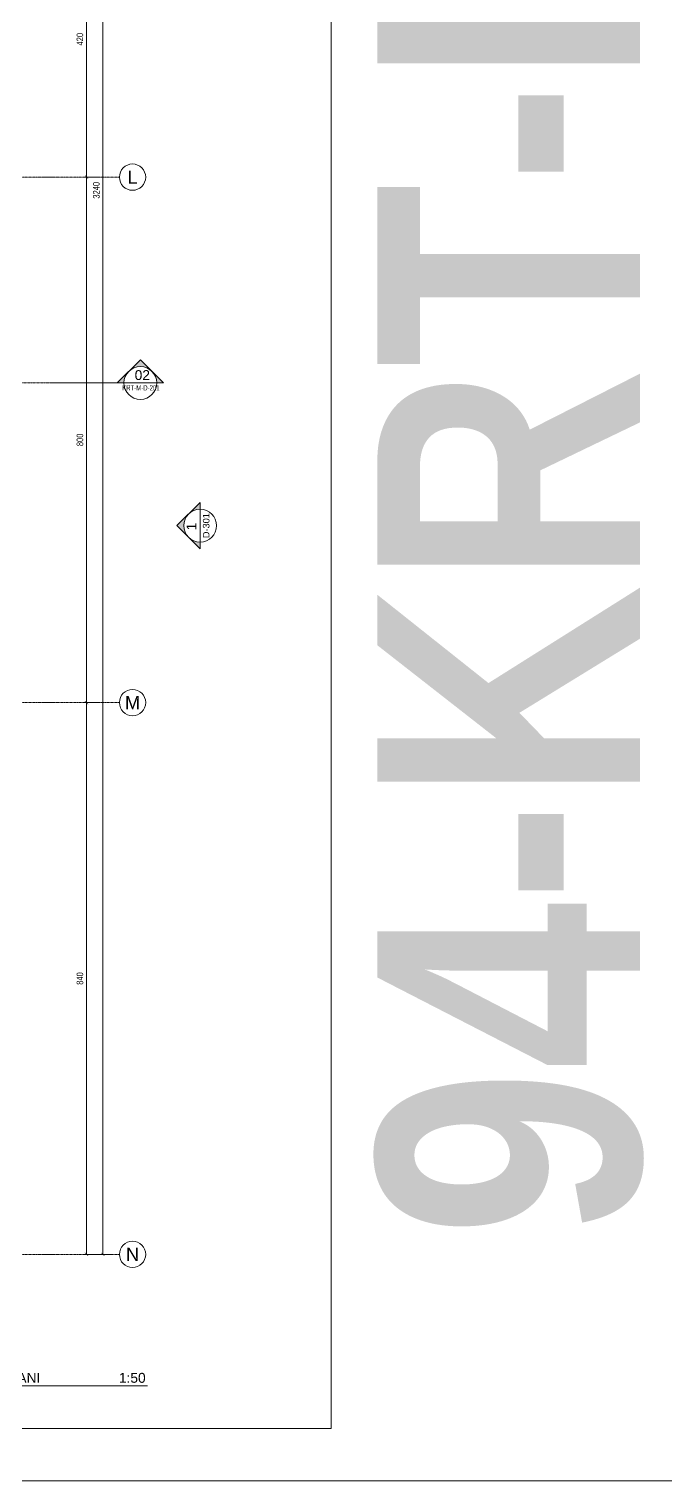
# Model space of a CAD drawing. Extents: x -1439 to 23780, y -1362 to 4476.
# Drawn here: x 16835 to 17803, y 0 to 2210 of the extents above; entities that cross this region are included whole.
import ezdxf
from ezdxf.enums import TextEntityAlignment as Align

# ---------------------------------------------------------------- set-up
doc = ezdxf.new("R2010")
doc.units = 0
doc.header["$MEASUREMENT"] = 0
doc.linetypes.add('Audi$0$DASHDOT2', pattern=[0.5, 0.25, -0.125, 0, -0.125])
doc.layers.get('0').update_dxf_attribs({"color": 9, "lineweight": 9})
doc.layers.get('Defpoints').update_dxf_attribs({"color": 9, "lineweight": 9})
for name, color, linetype, lineweight in [('40A', 9, 'Continuous', 9), ('Audi$0$21', 8, 'Continuous', 9), ('Audi$0$24', 8, 'Audi$0$DASHDOT2', 9), ('Audi$0$25', 8, 'Continuous', 9)]:
    doc.layers.add(name, color=color, linetype=linetype, lineweight=lineweight)
doc.layers.add('Audi$0$40A', color=8, linetype='Continuous', lineweight=9, plot=False)
doc.styles.add('Audi$0$Arial', font='arial.ttf', dxfattribs={"height": 2.5})
doc.styles.add('Audi$0$MuuM_TEXT-ITALIC', font='ARIALNI.TTF')
doc.styles.add('Audi$0$MuuM_TEXT-STANDART', font='ARIALN.TTF')
doc.styles.add('MuuM_TEXT-BOLD', font='ARIALNB.TTF')
doc.dimstyles.new('Audi$0$MuuM_DIM50', dxfattribs={"dimscale": 5, "dimtxt": 2, "dimasz": 1, "dimexe": 1, "dimexo": 1, "dimgap": 1, "dimtad": 1, "dimdec": 1, "dimrnd": 0.5, "dimdsep": 46, "dimtxsty": 'Audi$0$MuuM_TEXT-STANDART', "dimblk": 'Audi$0$_ArchTick', "dimcen": 0, "dimdle": 0.15, "dimclrd": 256, "dimclre": 256, "dimclrt": 256, "dimadec": 0, "dimazin": 0, "dimtfac": 5, "dimtdec": 1, "dimtix": 1, "dimtmove": 2, "dimatfit": 3, "dimldrblk": 'Audi$0$_Dot', "dimfxl": 3, "dimfxlon": 1, "dimtolj": 1, "dimlwd": -1, "dimlwe": -1, "dimarcsym": 0})

# ---------------------------------------------------------------- blocks, each defined once
blk = doc.blocks.new('Audi$0$0_drawinglabel')
blk.add_lwpolyline([(3, 0), (46.86, 0)])
blk.add_circle((0, 0), 3)
at = {"style": 'Audi$0$Arial'}
blk.add_attdef('CIZIMNO', text='', height=2.5, dxfattribs=at).set_placement((0, 0), align=Align.MIDDLE)
blk.add_attdef('CIZIMADI', text='', height=2, dxfattribs=at).set_placement((3.5, 0), align=Align.BOTTOM_LEFT)
blk.add_attdef('OLCEK', text='', height=2, dxfattribs=at).set_placement((46.46, 0), align=Align.BOTTOM_RIGHT)
at = {"style": 'Audi$0$MuuM_TEXT-ITALIC'}
blk.add_attdef('DRAWINGNAME', text='', height=2, dxfattribs=at).set_placement((3.5, -0.59), align=Align.TOP_LEFT)
blk.add_attdef('SCALE', text='', height=2, dxfattribs=at).set_placement((46.46, -0.59), align=Align.TOP_RIGHT)
blk = doc.blocks.new('Audi$0$0_exteriorelevation1')
h = blk.add_hatch(color=256)
h.dxf.hatch_style = 1
h.paths.add_polyline_path([(0, 7.07), (-3.54, 3.54, -0.414214), (3.54, 3.54)])
h = blk.add_hatch(color=256)
edge = h.paths.add_edge_path()
edge.add_arc((0, 0), 5, 135, 180)
edge.add_line((-5, 0), (-7.07, 0))
edge.add_line((-7.07, 0), (-3.54, 3.54))
edge = h.paths.add_edge_path()
edge.add_line((5, 0), (7.07, 0))
edge.add_line((7.07, 0), (3.54, 3.54))
edge.add_arc((0, 0), 5, 0, 45, ccw=False)
blk.add_lwpolyline([(7.07, 0), (0, 7.07), (-7.07, 0), (7.07, 0)])
blk.add_lwpolyline([(7.07, 0), (0, 7.07), (-7.07, 0), (7.07, 0)])
blk.add_circle((0, 0), 5)
at = {"style": 'Audi$0$Arial'}
blk.add_attdef('KESITADI', text='', height=3, dxfattribs=at).set_placement((0, 0), align=Align.BOTTOM_CENTER)
blk.add_attdef('PAFTAADI', text='', height=2, dxfattribs=at).set_placement((0, -0.5), align=Align.TOP_CENTER)
blk = doc.blocks.new('Audi$0$0_aks')
at = {"linetype": 'Continuous'}
blk.add_circle((0, 0), 2, dxfattribs=at)
at = {"style": 'Audi$0$Arial'}
blk.add_attdef('AKS', text='', height=2, dxfattribs=at).set_placement((0, 0), align=Align.MIDDLE_CENTER)
blk = doc.blocks.new('Audi$0$_ArchTick')
at = {"color": 0, "linetype": 'ByBlock', "const_width": 0.15}
blk.add_lwpolyline([(-0.5, -0.5), (0.5, 0.5)], dxfattribs=at)
blk = doc.blocks.new('*D514')
at = {"layer": 'Audi$0$25', "transparency": 16777216}
for p, q in [((350, 800), (330, 800)), ((335, -2440.8), (335, 800.8)), ((350, -2440), (330, -2440))]:
    blk.add_line(p, q, dxfattribs=at)
at = {"layer": 'Defpoints', "color": 0, "transparency": 16777216}
for p in [(335, 800), (360, 800), (360, -2440)]:
    blk.add_point(p, dxfattribs=at)
at = {"layer": 'Audi$0$25', "transparency": 16777216, "xscale": 5, "yscale": 5, "zscale": 5}
for p, rotation in [((335, 800), 90), ((335, -2440), 270)]:
    blk.add_blockref('Audi$0$_ArchTick', p, dxfattribs=dict(at, rotation=rotation))
at = {"layer": 'Audi$0$25', "transparency": 16777216, "insert": (324.9, -820), "char_height": 10, "attachment_point": 5, "rotation": 90, "style": 'Audi$0$MuuM_TEXT-STANDART'}
blk.add_mtext('\\A1;3240', dxfattribs=at)
blk = doc.blocks.new('Audi$0$_Dot')
at = {"color": 0, "linetype": 'ByBlock', "lineweight": -2}
blk.add_line((-0.5, 0), (-1, 0), dxfattribs=at)
at = {"color": 0, "linetype": 'ByBlock', "const_width": 0.5}
blk.add_lwpolyline([(-0.25, 0, 1), (0.25, 0, 1)], format="xyb", close=True, dxfattribs=at)
blk = doc.blocks.new('*D516')
at = {"layer": 'Audi$0$25', "transparency": 16777216}
for p, q in [((325, -380), (305, -380)), ((310, -379.2), (310, -800.8)), ((325, -800), (305, -800))]:
    blk.add_line(p, q, dxfattribs=at)
at = {"layer": 'Defpoints', "color": 0, "transparency": 16777216}
for p in [(360, -380), (310, -800), (360, -800)]:
    blk.add_point(p, dxfattribs=at)
at = {"layer": 'Audi$0$25', "transparency": 16777216, "xscale": 5, "yscale": 5, "zscale": 5}
for p, rotation in [((310, -380), 90), ((310, -800), 270)]:
    blk.add_blockref('Audi$0$_ArchTick', p, dxfattribs=dict(at, rotation=rotation))
at = {"layer": 'Audi$0$25', "transparency": 16777216, "insert": (299.9, -590), "char_height": 10, "attachment_point": 5, "rotation": 90, "style": 'Audi$0$MuuM_TEXT-STANDART'}
blk.add_mtext('\\A1;420', dxfattribs=at)
blk = doc.blocks.new('*D517')
at = {"layer": 'Audi$0$25', "transparency": 16777216}
for p, q in [((325, -800), (305, -800)), ((310, -799.2), (310, -1600.8)), ((325, -1600), (305, -1600))]:
    blk.add_line(p, q, dxfattribs=at)
at = {"layer": 'Defpoints', "color": 0, "transparency": 16777216}
for p in [(360, -800), (310, -1600), (360, -1600)]:
    blk.add_point(p, dxfattribs=at)
at = {"layer": 'Audi$0$25', "transparency": 16777216, "xscale": 5, "yscale": 5, "zscale": 5}
for p, rotation in [((310, -800), 90), ((310, -1600), 270)]:
    blk.add_blockref('Audi$0$_ArchTick', p, dxfattribs=dict(at, rotation=rotation))
at = {"layer": 'Audi$0$25', "transparency": 16777216, "insert": (299.9, -1200), "char_height": 10, "attachment_point": 5, "rotation": 90, "style": 'Audi$0$MuuM_TEXT-STANDART'}
blk.add_mtext('\\A1;800', dxfattribs=at)
blk = doc.blocks.new('*D518')
at = {"layer": 'Audi$0$25', "transparency": 16777216}
for p, q in [((325, -1600), (305, -1600)), ((310, -1599.2), (310, -2440.8)), ((325, -2440), (305, -2440))]:
    blk.add_line(p, q, dxfattribs=at)
at = {"layer": 'Defpoints', "color": 0, "transparency": 16777216}
for p in [(360, -1600), (310, -2440), (350, -2440)]:
    blk.add_point(p, dxfattribs=at)
at = {"layer": 'Audi$0$25', "transparency": 16777216, "xscale": 5, "yscale": 5, "zscale": 5}
for p, rotation in [((310, -1600), 90), ((310, -2440), 270)]:
    blk.add_blockref('Audi$0$_ArchTick', p, dxfattribs=dict(at, rotation=rotation))
at = {"layer": 'Audi$0$25', "transparency": 16777216, "insert": (299.9, -2020), "char_height": 10, "attachment_point": 5, "rotation": 90, "style": 'Audi$0$MuuM_TEXT-STANDART'}
blk.add_mtext('\\A1;840', dxfattribs=at)
blk = doc.blocks.new('Audi$0$0_buildingsection')
h = blk.add_hatch(color=256)
h.paths.add_polyline_path([(7.07, 0), (0, 7.07), (-7.07, 0)])
h.paths.add_polyline_path([(5, 0, 1), (-5, 0)], flags=16)
for points in [[(7.07, 0), (0, 7.07), (-7.07, 0), (25, 0)], [(7.07, 0), (0, 7.07), (-7.07, 0), (7.07, 0)]]:
    blk.add_lwpolyline(points)
blk.add_circle((0, 0), 5)
at = {"style": 'Audi$0$Arial'}
blk.add_attdef('KESITADI', text='', height=3, dxfattribs=at).set_placement((0, 0), align=Align.BOTTOM_CENTER)
blk.add_attdef('PAFTAADI', text='', height=2, dxfattribs=at).set_placement((0, -0.5), align=Align.TOP_CENTER)
blk = doc.blocks.new('Audi$0$P-AKS_AUDI')
at = {"layer": 'Audi$0$21', "linetype": 'Audi$0$DASHDOT2'}
blk.add_lwpolyline([(-3832.02, -1113.38), (266.92, -1113.38)], dxfattribs=at)
at = {"layer": 'Audi$0$24'}
for points in [[(-3840, -800), (360, -800)], [(-3840, -1600), (360, -1600)], [(-3840, -2440), (360, -2440)]]:
    blk.add_lwpolyline(points, dxfattribs=at)
at = {"layer": 'Audi$0$21'}
ref = blk.add_blockref('Audi$0$0_buildingsection', (391.92, -1113.38), dxfattribs=dict(at, xscale=-5, yscale=5, zscale=5))
ref.add_attrib('KESITADI', '02', dxfattribs={"layer": '0', "height": 15, "style": 'Audi$0$Arial'}).set_placement((394.89, -1113.38), align=Align.BOTTOM_CENTER)
ref.add_attrib('PAFTAADI', 'KRT-M-D-201', dxfattribs={"layer": '0', "height": 8, "style": 'Audi$0$MuuM_TEXT-STANDART', "width": 0.8}).set_placement((392.73, -1127.23), align=Align.BOTTOM_CENTER)
at = {"layer": 'Audi$0$24', "xscale": 10, "yscale": 10, "zscale": 10}
for p, values in [((380, -800), {'AKS': 'L'}), ((380, -1600), {'AKS': 'M'}), ((380, -2440), {'AKS': 'N'})]:
    blk.add_blockref('Audi$0$0_aks', p, dxfattribs=at).add_auto_attribs(values)
at = {"layer": 'Audi$0$25'}
for base, p1, p2, picture, middle in [((335, 800), (360, -2440), (360, 800), '*D514', (324.89, -820)), ((310, -800), (360, -380), (360, -800), '*D516', (299.89, -590)), ((310, -1600), (360, -800), (360, -1600), '*D517', (299.89, -1200)), ((310, -2440), (360, -1600), (350, -2440), '*D518', (299.89, -2020))]:
    dim = blk.add_linear_dim(base=base, p1=p1, p2=p2, angle=90, dimstyle='Audi$0$MuuM_DIM50', dxfattribs=at)
    dim.commit()
    dim.dimension.update_dxf_attribs({"geometry": picture, "text_midpoint": middle})
blk = doc.blocks.new('Audi$0$p-2. kat planı')
at = {"layer": 'Audi$0$24'}
blk.add_blockref('Audi$0$P-AKS_AUDI', (16612.5, 2785), dxfattribs=at)

msp = doc.modelspace()

# ---------------------------------------------------------------- linework, layer by layer
at = {"layer": 'Audi$0$40A'}
for points in [[(17835, 4205), (11890, 4205), (11890, 0), (17835, 0)], [(17295.06, 80), (11970, 80), (11970, 4125), (17295.06, 4125)]]:
    msp.add_lwpolyline(points, close=True, dxfattribs=at)

# ---------------------------------------------------------------- block references
msp.add_blockref('Audi$0$p-2. kat planı', (0, 0))
at = {"layer": 'Audi$0$21'}
ref = msp.add_blockref('Audi$0$0_exteriorelevation1', (17095.42, 1454.41), dxfattribs=dict(at, xscale=-5, yscale=5, zscale=5, rotation=90))
ref.add_attrib('KESITADI', '1', dxfattribs={"layer": '0', "height": 15, "rotation": 90, "style": 'Audi$0$Arial'}).set_placement((17094.13, 1453.15), align=Align.BOTTOM_CENTER)
ref.add_attrib('PAFTAADI', 'D-301', dxfattribs={"layer": '0', "height": 10, "rotation": 90, "style": 'Audi$0$Arial'}).set_placement((17099.57, 1454.41), align=Align.TOP_CENTER)
ref = msp.add_blockref('Audi$0$0_drawinglabel', (16664.05, 145), dxfattribs=dict(at, xscale=7.5, yscale=7.5, zscale=7.5))
ref.add_attrib('CIZIMNO', '01', dxfattribs={"layer": '0', "height": 18.75, "style": 'Audi$0$Arial'}).set_placement((16664.05, 145), align=Align.MIDDLE)
ref.add_attrib('CIZIMADI', 'ARA. KAT PLANI', dxfattribs={"layer": '0', "height": 15, "style": 'Audi$0$Arial'}).set_placement((16690.3, 145), align=Align.BOTTOM_LEFT)
ref.add_attrib('OLCEK', '1:50', dxfattribs={"layer": '0', "height": 15, "style": 'Audi$0$Arial'}).set_placement((17012.5, 145), align=Align.BOTTOM_RIGHT)

# ---------------------------------------------------------------- texts
at = {"layer": '40A', "style": 'MuuM_TEXT-BOLD'}
msp.add_text('94-KRT-E-D-202', height=400, rotation=90, dxfattribs=at).set_placement((17765.06, 2102.5), align=Align.CENTER)

doc.saveas('drawing.dxf')
